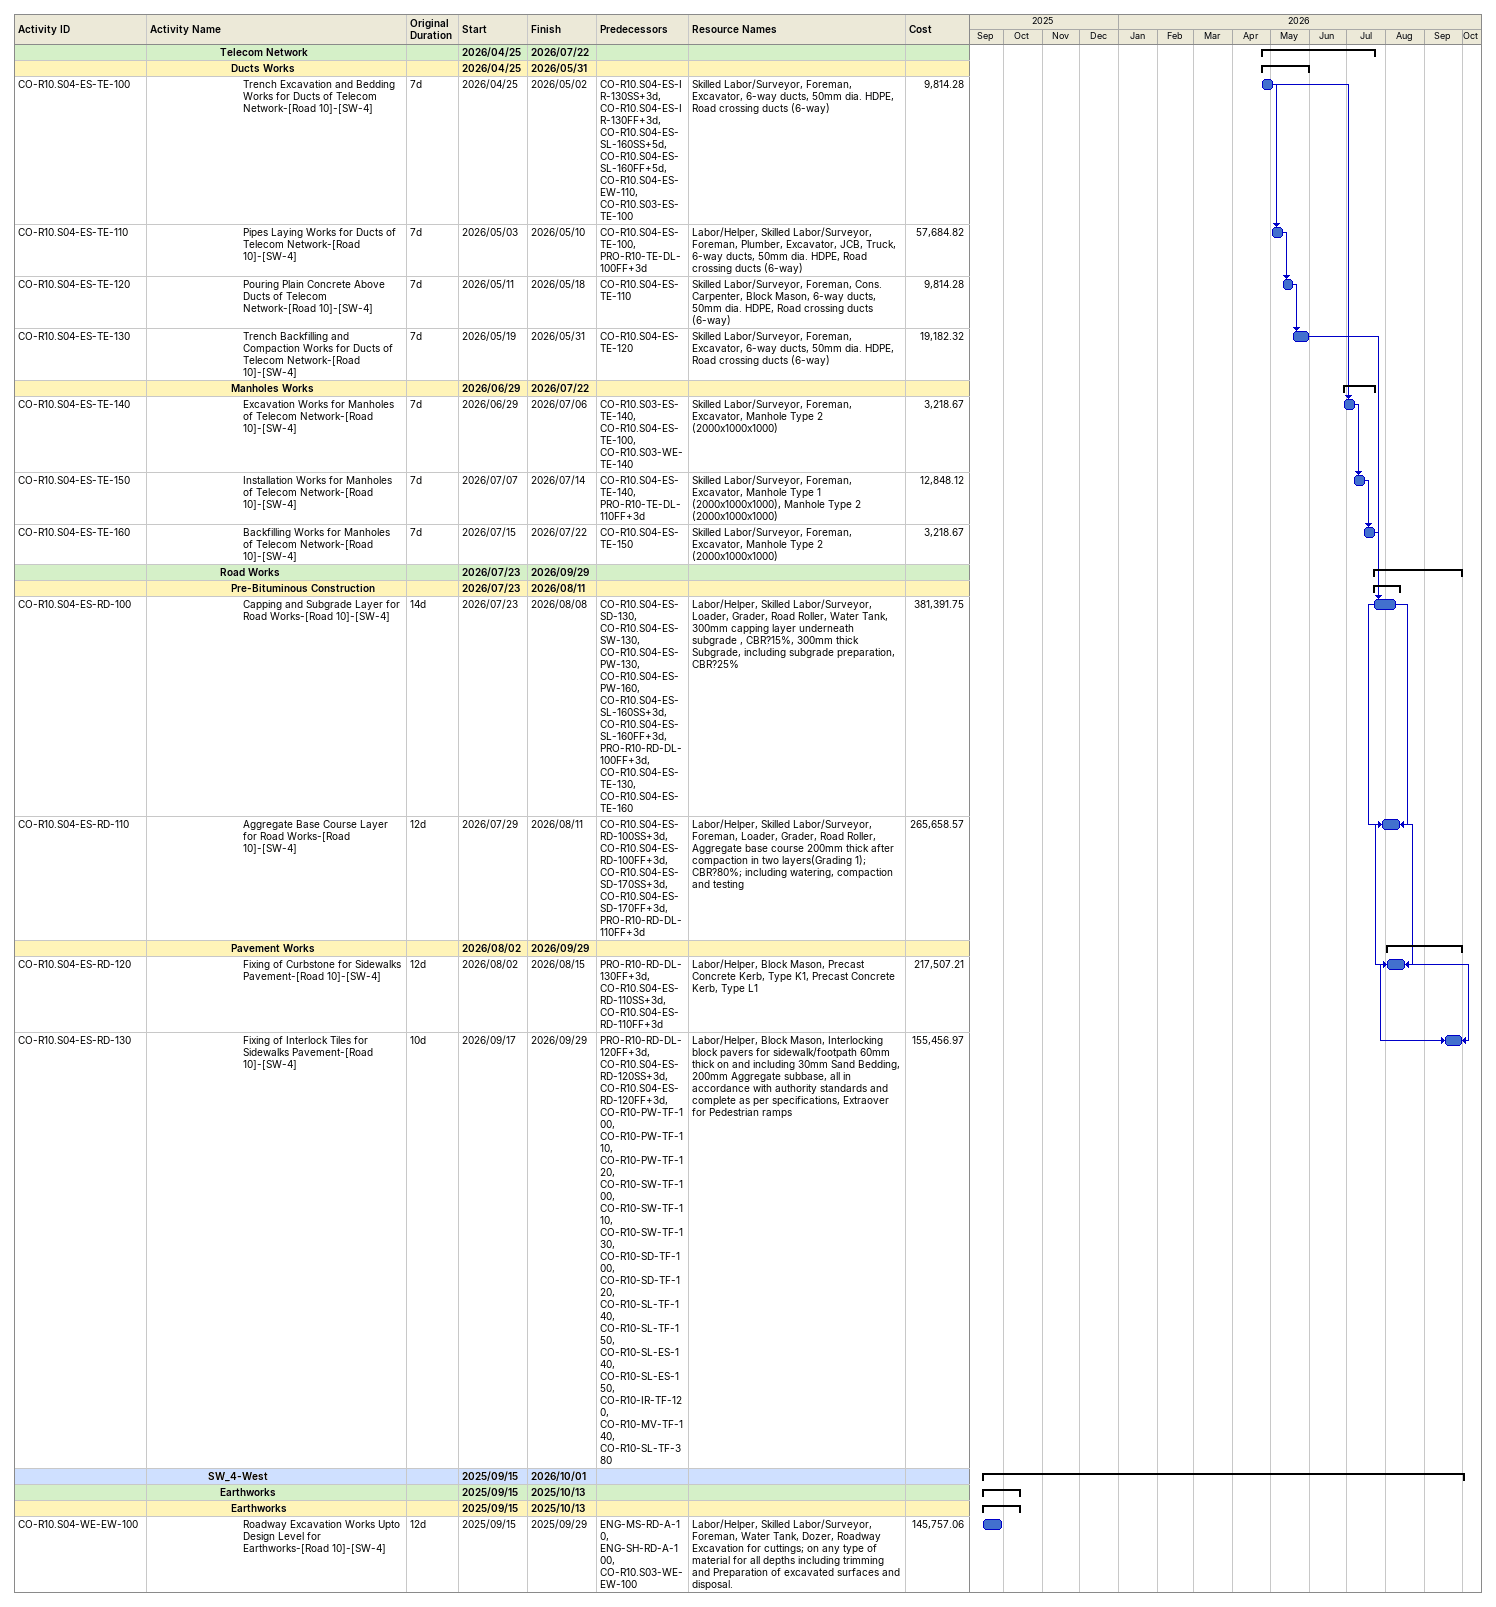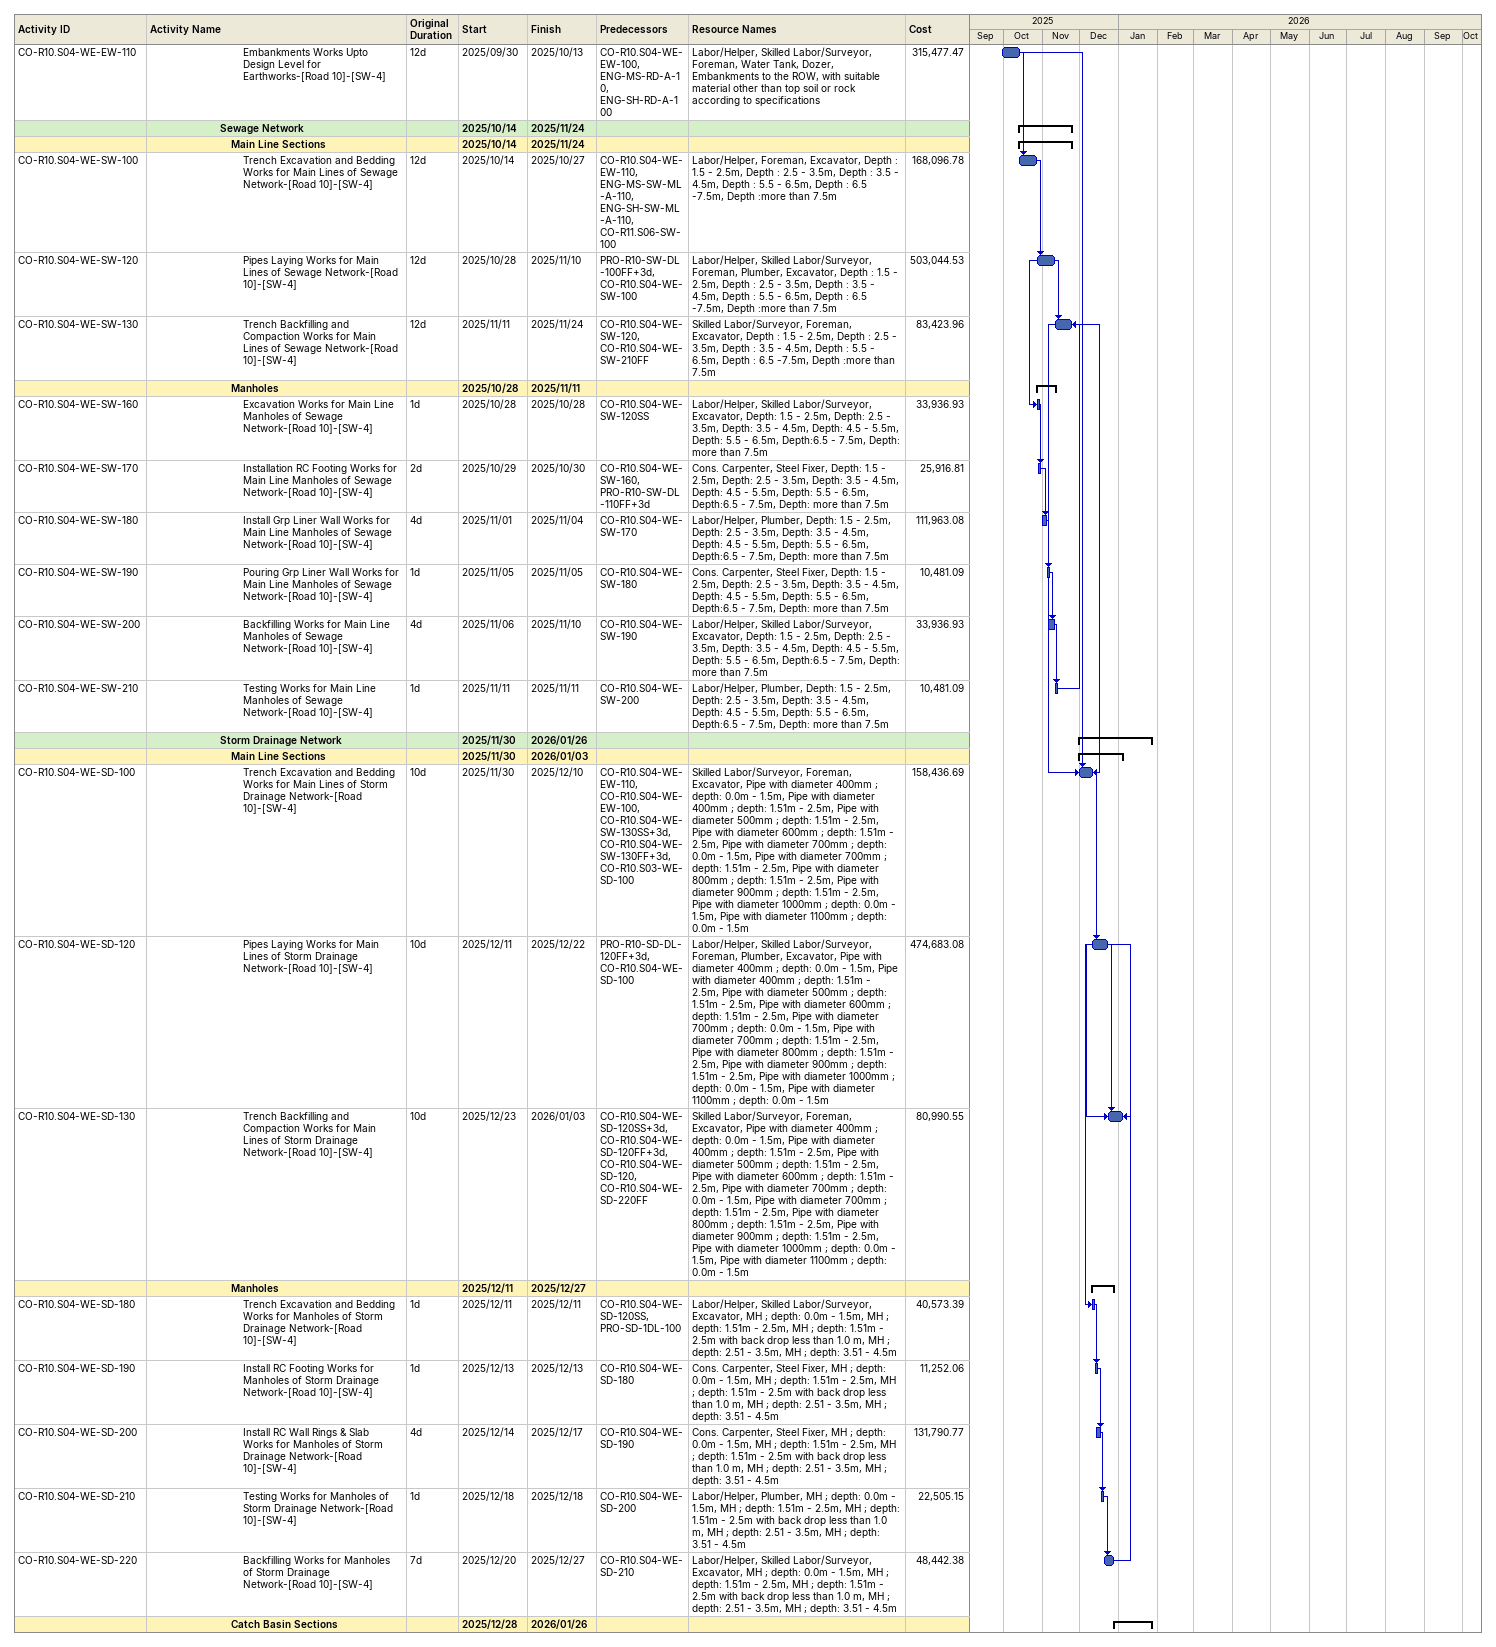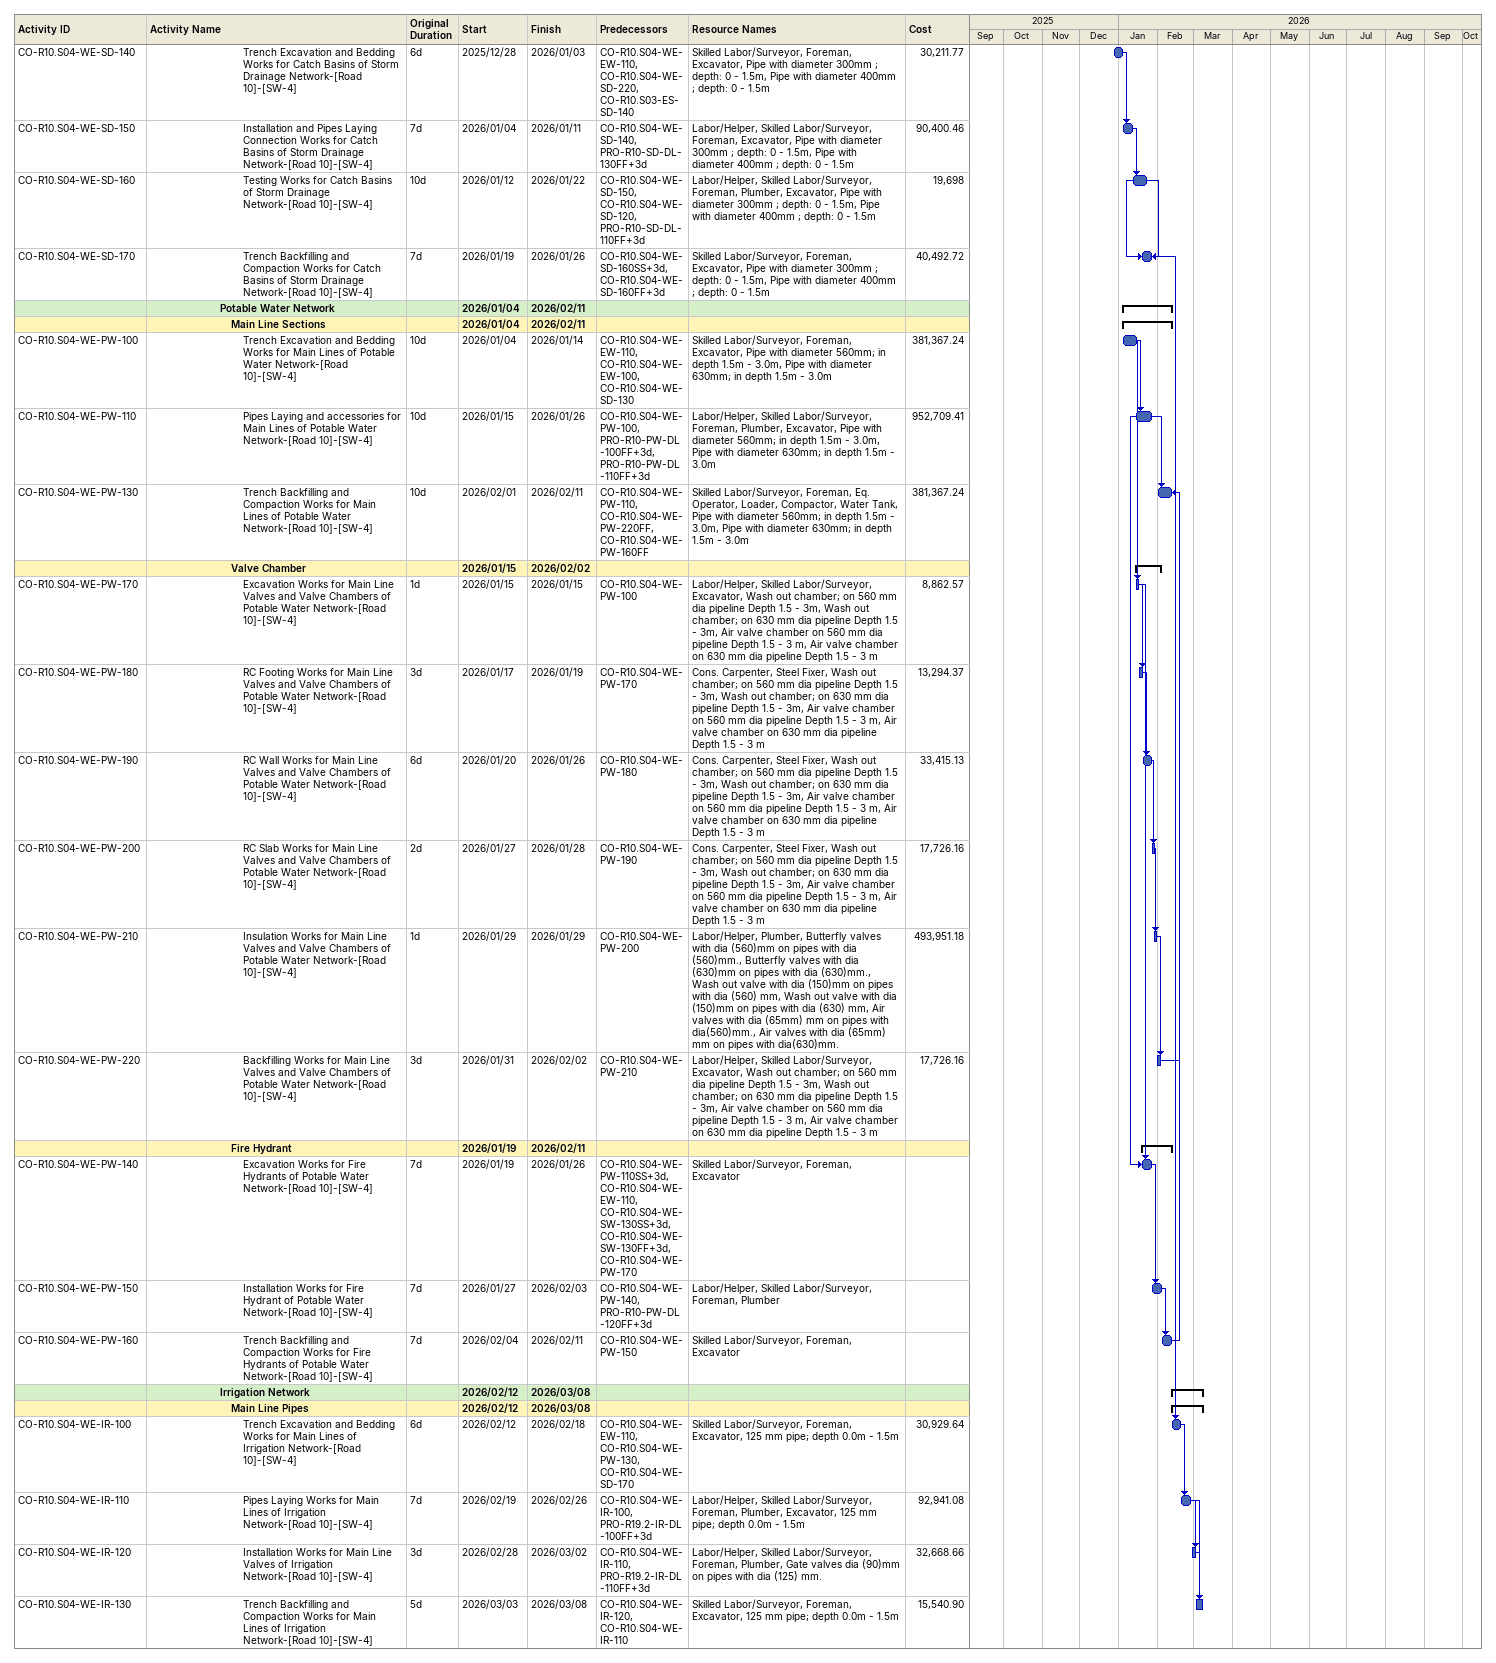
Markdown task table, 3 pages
| ID | Level | Task | Original duration | Start | Finish | Predecessors | Resources | Cost |
|---|---|---|---|---|---|---|---|---|
|  | 7 | **Telecom Network** |  | 2026-04-25 | 2026-07-22 |  |  |  |
|  | 8 | **Ducts Works** |  | 2026-04-25 | 2026-05-31 |  |  |  |
| CO-R10.S04-ES-TE-100 | 9 | Trench Excavation and Bedding Works for Ducts of Telecom Network-[Road 10]-[SW-4] | 7d | 2026-04-25 | 2026-05-02 | CO-R10.S04-ES-IR-130SS+3d, CO-R10.S04-ES-IR-130FF+3d, CO-R10.S04-ES-SL-160SS+5d, CO-R10.S04-ES-SL-160FF+5d, CO-R10.S04-ES-EW-110, CO-R10.S03-ES-TE-100 | Skilled Labor/Surveyor, Foreman, Excavator, 6-way ducts, 50mm dia. HDPE, Road crossing ducts (6-way) | 9814.28 |
| CO-R10.S04-ES-TE-110 | 9 | Pipes Laying Works for Ducts of Telecom Network-[Road 10]-[SW-4] | 7d | 2026-05-03 | 2026-05-10 | CO-R10.S04-ES-TE-100, PRO-R10-TE-DL-100FF+3d | Labor/Helper, Skilled Labor/Surveyor, Foreman, Plumber, Excavator, JCB, Truck, 6-way ducts, 50mm dia. HDPE, Road crossing ducts (6-way) | 57684.82 |
| CO-R10.S04-ES-TE-120 | 9 | Pouring Plain Concrete Above Ducts of Telecom Network-[Road 10]-[SW-4] | 7d | 2026-05-11 | 2026-05-18 | CO-R10.S04-ES-TE-110 | Skilled Labor/Surveyor, Foreman, Cons. Carpenter, Block Mason, 6-way ducts, 50mm dia. HDPE, Road crossing ducts (6-way) | 9814.28 |
| CO-R10.S04-ES-TE-130 | 9 | Trench Backfilling and Compaction Works for Ducts of Telecom Network-[Road 10]-[SW-4] | 7d | 2026-05-19 | 2026-05-31 | CO-R10.S04-ES-TE-120 | Skilled Labor/Surveyor, Foreman, Excavator, 6-way ducts, 50mm dia. HDPE, Road crossing ducts (6-way) | 19182.32 |
|  | 8 | **Manholes Works** |  | 2026-06-29 | 2026-07-22 |  |  |  |
| CO-R10.S04-ES-TE-140 | 9 | Excavation Works for Manholes of Telecom Network-[Road 10]-[SW-4] | 7d | 2026-06-29 | 2026-07-06 | CO-R10.S03-ES-TE-140, CO-R10.S04-ES-TE-100, CO-R10.S03-WE-TE-140 | Skilled Labor/Surveyor, Foreman, Excavator, Manhole Type 2 (2000x1000x1000) | 3218.67 |
| CO-R10.S04-ES-TE-150 | 9 | Installation Works for Manholes of Telecom Network-[Road 10]-[SW-4] | 7d | 2026-07-07 | 2026-07-14 | CO-R10.S04-ES-TE-140, PRO-R10-TE-DL-110FF+3d | Skilled Labor/Surveyor, Foreman, Excavator, Manhole Type 1 (2000x1000x1000), Manhole Type 2 (2000x1000x1000) | 12848.12 |
| CO-R10.S04-ES-TE-160 | 9 | Backfilling Works for Manholes of Telecom Network-[Road 10]-[SW-4] | 7d | 2026-07-15 | 2026-07-22 | CO-R10.S04-ES-TE-150 | Skilled Labor/Surveyor, Foreman, Excavator, Manhole Type 2 (2000x1000x1000) | 3218.67 |
|  | 7 | **Road Works** |  | 2026-07-23 | 2026-09-29 |  |  |  |
|  | 8 | **Pre-Bituminous Construction** |  | 2026-07-23 | 2026-08-11 |  |  |  |
| CO-R10.S04-ES-RD-100 | 9 | Capping and Subgrade Layer for Road Works-[Road 10]-[SW-4] | 14d | 2026-07-23 | 2026-08-08 | CO-R10.S04-ES-SD-130, CO-R10.S04-ES-SW-130, CO-R10.S04-ES-PW-130, CO-R10.S04-ES-PW-160, CO-R10.S04-ES-SL-160SS+3d, CO-R10.S04-ES-SL-160FF+3d, PRO-R10-RD-DL-100FF+3d, CO-R10.S04-ES-TE-130, CO-R10.S04-ES-TE-160 | Labor/Helper, Skilled Labor/Surveyor, Loader, Grader, Road Roller, Water Tank, 300mm capping layer underneath subgrade , CBR?15%, 300mm thick Subgrade, including subgrade preparation, CBR?25% | 381391.75 |
| CO-R10.S04-ES-RD-110 | 9 | Aggregate Base Course Layer for Road Works-[Road 10]-[SW-4] | 12d | 2026-07-29 | 2026-08-11 | CO-R10.S04-ES-RD-100SS+3d, CO-R10.S04-ES-RD-100FF+3d, CO-R10.S04-ES-SD-170SS+3d, CO-R10.S04-ES-SD-170FF+3d, PRO-R10-RD-DL-110FF+3d | Labor/Helper, Skilled Labor/Surveyor, Foreman, Loader, Grader, Road Roller, Aggregate base course 200mm thick after compaction in two layers(Grading 1); CBR?80%; including watering, compaction and testing | 265658.57 |
|  | 8 | **Pavement Works** |  | 2026-08-02 | 2026-09-29 |  |  |  |
| CO-R10.S04-ES-RD-120 | 9 | Fixing of Curbstone for Sidewalks Pavement-[Road 10]-[SW-4] | 12d | 2026-08-02 | 2026-08-15 | PRO-R10-RD-DL-130FF+3d, CO-R10.S04-ES-RD-110SS+3d, CO-R10.S04-ES-RD-110FF+3d | Labor/Helper, Block Mason, Precast Concrete Kerb, Type K1, Precast Concrete Kerb, Type L1 | 217507.21 |
| CO-R10.S04-ES-RD-130 | 9 | Fixing of Interlock Tiles for Sidewalks Pavement-[Road 10]-[SW-4] | 10d | 2026-09-17 | 2026-09-29 | PRO-R10-RD-DL-120FF+3d, CO-R10.S04-ES-RD-120SS+3d, CO-R10.S04-ES-RD-120FF+3d, CO-R10-PW-TF-100, CO-R10-PW-TF-110, CO-R10-PW-TF-120, CO-R10-SW-TF-100, CO-R10-SW-TF-110, CO-R10-SW-TF-130, CO-R10-SD-TF-100, CO-R10-SD-TF-120, CO-R10-SL-TF-140, CO-R10-SL-TF-150, CO-R10-SL-ES-140, CO-R10-SL-ES-150, CO-R10-IR-TF-120, CO-R10-MV-TF-140, CO-R10-SL-TF-380 | Labor/Helper, Block Mason, Interlocking block pavers for sidewalk/footpath 60mm thick on and including 30mm Sand Bedding, 200mm Aggregate subbase, all in accordance with authority standards and complete as per specifications, Extraover for Pedestrian ramps | 155456.97 |
|  | 6 | **SW_4-West** |  | 2025-09-15 | 2026-10-01 |  |  |  |
|  | 7 | **Earthworks** |  | 2025-09-15 | 2025-10-13 |  |  |  |
|  | 8 | **Earthworks** |  | 2025-09-15 | 2025-10-13 |  |  |  |
| CO-R10.S04-WE-EW-100 | 9 | Roadway Excavation Works Upto Design Level for Earthworks-[Road 10]-[SW-4] | 12d | 2025-09-15 | 2025-09-29 | ENG-MS-RD-A-10, ENG-SH-RD-A-100, CO-R10.S03-WE-EW-100 | Labor/Helper, Skilled Labor/Surveyor, Foreman, Water Tank, Dozer, Roadway Excavation for cuttings; on any type of material for all depths including trimming and Preparation of excavated surfaces and disposal. | 145757.06 |
| CO-R10.S04-WE-EW-110 | 9 | Embankments Works Upto Design Level for Earthworks-[Road 10]-[SW-4] | 12d | 2025-09-30 | 2025-10-13 | CO-R10.S04-WE-EW-100, ENG-MS-RD-A-10, ENG-SH-RD-A-100 | Labor/Helper, Skilled Labor/Surveyor, Foreman, Water Tank, Dozer, Embankments to the ROW, with suitable material other than top soil or rock according to specifications | 315477.47 |
|  | 7 | **Sewage Network** |  | 2025-10-14 | 2025-11-24 |  |  |  |
|  | 8 | **Main Line Sections** |  | 2025-10-14 | 2025-11-24 |  |  |  |
| CO-R10.S04-WE-SW-100 | 9 | Trench Excavation and Bedding Works for Main Lines of Sewage Network-[Road 10]-[SW-4] | 12d | 2025-10-14 | 2025-10-27 | CO-R10.S04-WE-EW-110, ENG-MS-SW-ML-A-110, ENG-SH-SW-ML-A-110, CO-R11.S06-SW-100 | Labor/Helper, Foreman, Excavator, Depth : 1.5 - 2.5m, Depth : 2.5 - 3.5m, Depth : 3.5 - 4.5m, Depth : 5.5 - 6.5m, Depth : 6.5 -7.5m, Depth :more than 7.5m | 168096.78 |
| CO-R10.S04-WE-SW-120 | 9 | Pipes Laying Works for Main Lines of Sewage Network-[Road 10]-[SW-4] | 12d | 2025-10-28 | 2025-11-10 | PRO-R10-SW-DL-100FF+3d, CO-R10.S04-WE-SW-100 | Labor/Helper, Skilled Labor/Surveyor, Foreman, Plumber, Excavator, Depth : 1.5 - 2.5m, Depth : 2.5 - 3.5m, Depth : 3.5 - 4.5m, Depth : 5.5 - 6.5m, Depth : 6.5 -7.5m, Depth :more than 7.5m | 503044.53 |
| CO-R10.S04-WE-SW-130 | 9 | Trench Backfilling and Compaction Works for Main Lines of Sewage Network-[Road 10]-[SW-4] | 12d | 2025-11-11 | 2025-11-24 | CO-R10.S04-WE-SW-120, CO-R10.S04-WE-SW-210FF | Skilled Labor/Surveyor, Foreman, Excavator, Depth : 1.5 - 2.5m, Depth : 2.5 - 3.5m, Depth : 3.5 - 4.5m, Depth : 5.5 - 6.5m, Depth : 6.5 -7.5m, Depth :more than 7.5m | 83423.96 |
|  | 8 | **Manholes** |  | 2025-10-28 | 2025-11-11 |  |  |  |
| CO-R10.S04-WE-SW-160 | 9 | Excavation Works for Main Line Manholes of Sewage Network-[Road 10]-[SW-4] | 1d | 2025-10-28 | 2025-10-28 | CO-R10.S04-WE-SW-120SS | Labor/Helper, Skilled Labor/Surveyor, Excavator, Depth: 1.5 - 2.5m, Depth: 2.5 - 3.5m, Depth: 3.5 - 4.5m, Depth: 4.5 - 5.5m, Depth: 5.5 - 6.5m, Depth:6.5 - 7.5m, Depth: more than 7.5m | 33936.93 |
| CO-R10.S04-WE-SW-170 | 9 | Installation RC Footing Works for Main Line Manholes of Sewage Network-[Road 10]-[SW-4] | 2d | 2025-10-29 | 2025-10-30 | CO-R10.S04-WE-SW-160, PRO-R10-SW-DL-110FF+3d | Cons. Carpenter, Steel Fixer, Depth: 1.5 - 2.5m, Depth: 2.5 - 3.5m, Depth: 3.5 - 4.5m, Depth: 4.5 - 5.5m, Depth: 5.5 - 6.5m, Depth:6.5 - 7.5m, Depth: more than 7.5m | 25916.81 |
| CO-R10.S04-WE-SW-180 | 9 | Install Grp Liner Wall Works for Main Line Manholes of Sewage Network-[Road 10]-[SW-4] | 4d | 2025-11-01 | 2025-11-04 | CO-R10.S04-WE-SW-170 | Labor/Helper, Plumber, Depth: 1.5 - 2.5m, Depth: 2.5 - 3.5m, Depth: 3.5 - 4.5m, Depth: 4.5 - 5.5m, Depth: 5.5 - 6.5m, Depth:6.5 - 7.5m, Depth: more than 7.5m | 111963.08 |
| CO-R10.S04-WE-SW-190 | 9 | Pouring Grp Liner Wall Works for Main Line Manholes of Sewage Network-[Road 10]-[SW-4] | 1d | 2025-11-05 | 2025-11-05 | CO-R10.S04-WE-SW-180 | Cons. Carpenter, Steel Fixer, Depth: 1.5 - 2.5m, Depth: 2.5 - 3.5m, Depth: 3.5 - 4.5m, Depth: 4.5 - 5.5m, Depth: 5.5 - 6.5m, Depth:6.5 - 7.5m, Depth: more than 7.5m | 10481.09 |
| CO-R10.S04-WE-SW-200 | 9 | Backfilling Works for Main Line Manholes of Sewage Network-[Road 10]-[SW-4] | 4d | 2025-11-06 | 2025-11-10 | CO-R10.S04-WE-SW-190 | Labor/Helper, Skilled Labor/Surveyor, Excavator, Depth: 1.5 - 2.5m, Depth: 2.5 - 3.5m, Depth: 3.5 - 4.5m, Depth: 4.5 - 5.5m, Depth: 5.5 - 6.5m, Depth:6.5 - 7.5m, Depth: more than 7.5m | 33936.93 |
| CO-R10.S04-WE-SW-210 | 9 | Testing Works for Main Line Manholes of Sewage Network-[Road 10]-[SW-4] | 1d | 2025-11-11 | 2025-11-11 | CO-R10.S04-WE-SW-200 | Labor/Helper, Plumber, Depth: 1.5 - 2.5m, Depth: 2.5 - 3.5m, Depth: 3.5 - 4.5m, Depth: 4.5 - 5.5m, Depth: 5.5 - 6.5m, Depth:6.5 - 7.5m, Depth: more than 7.5m | 10481.09 |
|  | 7 | **Storm Drainage Network** |  | 2025-11-30 | 2026-01-26 |  |  |  |
|  | 8 | **Main Line Sections** |  | 2025-11-30 | 2026-01-03 |  |  |  |
| CO-R10.S04-WE-SD-100 | 9 | Trench Excavation and Bedding Works for Main Lines of Storm Drainage Network-[Road 10]-[SW-4] | 10d | 2025-11-30 | 2025-12-10 | CO-R10.S04-WE-EW-110, CO-R10.S04-WE-EW-100, CO-R10.S04-WE-SW-130SS+3d, CO-R10.S04-WE-SW-130FF+3d, CO-R10.S03-WE-SD-100 | Skilled Labor/Surveyor, Foreman, Excavator, Pipe with diameter 400mm ; depth: 0.0m - 1.5m, Pipe with diameter 400mm ; depth: 1.51m - 2.5m, Pipe with diameter 500mm ; depth: 1.51m - 2.5m, Pipe with diameter 600mm ; depth: 1.51m - 2.5m, Pipe with diameter 700mm ; depth: 0.0m - 1.5m, Pipe with diameter 700mm ; depth: 1.51m - 2.5m, Pipe with diameter 800mm ; depth: 1.51m - 2.5m, Pipe with diameter 900mm ; depth: 1.51m - 2.5m, Pipe with diameter 1000mm ; depth: 0.0m - 1.5m, Pipe with diameter 1100mm ; depth: 0.0m - 1.5m | 158436.69 |
| CO-R10.S04-WE-SD-120 | 9 | Pipes Laying Works for Main Lines of Storm Drainage Network-[Road 10]-[SW-4] | 10d | 2025-12-11 | 2025-12-22 | PRO-R10-SD-DL-120FF+3d, CO-R10.S04-WE-SD-100 | Labor/Helper, Skilled Labor/Surveyor, Foreman, Plumber, Excavator, Pipe with diameter 400mm ; depth: 0.0m - 1.5m, Pipe with diameter 400mm ; depth: 1.51m - 2.5m, Pipe with diameter 500mm ; depth: 1.51m - 2.5m, Pipe with diameter 600mm ; depth: 1.51m - 2.5m, Pipe with diameter 700mm ; depth: 0.0m - 1.5m, Pipe with diameter 700mm ; depth: 1.51m - 2.5m, Pipe with diameter 800mm ; depth: 1.51m - 2.5m, Pipe with diameter 900mm ; depth: 1.51m - 2.5m, Pipe with diameter 1000mm ; depth: 0.0m - 1.5m, Pipe with diameter 1100mm ; depth: 0.0m - 1.5m | 474683.08 |
| CO-R10.S04-WE-SD-130 | 9 | Trench Backfilling and Compaction Works for Main Lines of Storm Drainage Network-[Road 10]-[SW-4] | 10d | 2025-12-23 | 2026-01-03 | CO-R10.S04-WE-SD-120SS+3d, CO-R10.S04-WE-SD-120FF+3d, CO-R10.S04-WE-SD-120, CO-R10.S04-WE-SD-220FF | Skilled Labor/Surveyor, Foreman, Excavator, Pipe with diameter 400mm ; depth: 0.0m - 1.5m, Pipe with diameter 400mm ; depth: 1.51m - 2.5m, Pipe with diameter 500mm ; depth: 1.51m - 2.5m, Pipe with diameter 600mm ; depth: 1.51m - 2.5m, Pipe with diameter 700mm ; depth: 0.0m - 1.5m, Pipe with diameter 700mm ; depth: 1.51m - 2.5m, Pipe with diameter 800mm ; depth: 1.51m - 2.5m, Pipe with diameter 900mm ; depth: 1.51m - 2.5m, Pipe with diameter 1000mm ; depth: 0.0m - 1.5m, Pipe with diameter 1100mm ; depth: 0.0m - 1.5m | 80990.55 |
|  | 8 | **Manholes** |  | 2025-12-11 | 2025-12-27 |  |  |  |
| CO-R10.S04-WE-SD-180 | 9 | Trench Excavation and Bedding Works for Manholes of Storm Drainage Network-[Road 10]-[SW-4] | 1d | 2025-12-11 | 2025-12-11 | CO-R10.S04-WE-SD-120SS, PRO-SD-1DL-100 | Labor/Helper, Skilled Labor/Surveyor, Excavator, MH ; depth: 0.0m - 1.5m, MH ; depth: 1.51m - 2.5m, MH ; depth: 1.51m - 2.5m with back drop less than 1.0 m, MH ; depth: 2.51 - 3.5m, MH ; depth: 3.51 - 4.5m | 40573.39 |
| CO-R10.S04-WE-SD-190 | 9 | Install RC Footing Works for Manholes of Storm Drainage Network-[Road 10]-[SW-4] | 1d | 2025-12-13 | 2025-12-13 | CO-R10.S04-WE-SD-180 | Cons. Carpenter, Steel Fixer, MH ; depth: 0.0m - 1.5m, MH ; depth: 1.51m - 2.5m, MH ; depth: 1.51m - 2.5m with back drop less than 1.0 m, MH ; depth: 2.51 - 3.5m, MH ; depth: 3.51 - 4.5m | 11252.06 |
| CO-R10.S04-WE-SD-200 | 9 | Install RC Wall Rings & Slab Works for Manholes of Storm Drainage Network-[Road 10]-[SW-4] | 4d | 2025-12-14 | 2025-12-17 | CO-R10.S04-WE-SD-190 | Cons. Carpenter, Steel Fixer, MH ; depth: 0.0m - 1.5m, MH ; depth: 1.51m - 2.5m, MH ; depth: 1.51m - 2.5m with back drop less than 1.0 m, MH ; depth: 2.51 - 3.5m, MH ; depth: 3.51 - 4.5m | 131790.77 |
| CO-R10.S04-WE-SD-210 | 9 | Testing Works for Manholes of Storm Drainage Network-[Road 10]-[SW-4] | 1d | 2025-12-18 | 2025-12-18 | CO-R10.S04-WE-SD-200 | Labor/Helper, Plumber, MH ; depth: 0.0m - 1.5m, MH ; depth: 1.51m - 2.5m, MH ; depth: 1.51m - 2.5m with back drop less than 1.0 m, MH ; depth: 2.51 - 3.5m, MH ; depth: 3.51 - 4.5m | 22505.15 |
| CO-R10.S04-WE-SD-220 | 9 | Backfilling Works for Manholes of Storm Drainage Network-[Road 10]-[SW-4] | 7d | 2025-12-20 | 2025-12-27 | CO-R10.S04-WE-SD-210 | Labor/Helper, Skilled Labor/Surveyor, Excavator, MH ; depth: 0.0m - 1.5m, MH ; depth: 1.51m - 2.5m, MH ; depth: 1.51m - 2.5m with back drop less than 1.0 m, MH ; depth: 2.51 - 3.5m, MH ; depth: 3.51 - 4.5m | 48442.38 |
|  | 8 | **Catch Basin Sections** |  | 2025-12-28 | 2026-01-26 |  |  |  |
| CO-R10.S04-WE-SD-140 | 9 | Trench Excavation and Bedding Works for Catch Basins of Storm Drainage Network-[Road 10]-[SW-4] | 6d | 2025-12-28 | 2026-01-03 | CO-R10.S04-WE-EW-110, CO-R10.S04-WE-SD-220, CO-R10.S03-ES-SD-140 | Skilled Labor/Surveyor, Foreman, Excavator, Pipe with diameter 300mm ; depth: 0 - 1.5m, Pipe with diameter 400mm ; depth: 0 - 1.5m | 30211.77 |
| CO-R10.S04-WE-SD-150 | 9 | Installation and Pipes Laying Connection Works for Catch Basins of Storm Drainage Network-[Road 10]-[SW-4] | 7d | 2026-01-04 | 2026-01-11 | CO-R10.S04-WE-SD-140, PRO-R10-SD-DL-130FF+3d | Labor/Helper, Skilled Labor/Surveyor, Foreman, Excavator, Pipe with diameter 300mm ; depth: 0 - 1.5m, Pipe with diameter 400mm ; depth: 0 - 1.5m | 90400.46 |
| CO-R10.S04-WE-SD-160 | 9 | Testing Works for Catch Basins of Storm Drainage Network-[Road 10]-[SW-4] | 10d | 2026-01-12 | 2026-01-22 | CO-R10.S04-WE-SD-150, CO-R10.S04-WE-SD-120, PRO-R10-SD-DL-110FF+3d | Labor/Helper, Skilled Labor/Surveyor, Foreman, Plumber, Excavator, Pipe with diameter 300mm ; depth: 0 - 1.5m, Pipe with diameter 400mm ; depth: 0 - 1.5m | 19698 |
| CO-R10.S04-WE-SD-170 | 9 | Trench Backfilling and Compaction Works for Catch Basins of Storm Drainage Network-[Road 10]-[SW-4] | 7d | 2026-01-19 | 2026-01-26 | CO-R10.S04-WE-SD-160SS+3d, CO-R10.S04-WE-SD-160FF+3d | Skilled Labor/Surveyor, Foreman, Excavator, Pipe with diameter 300mm ; depth: 0 - 1.5m, Pipe with diameter 400mm ; depth: 0 - 1.5m | 40492.72 |
|  | 7 | **Potable Water Network** |  | 2026-01-04 | 2026-02-11 |  |  |  |
|  | 8 | **Main Line Sections** |  | 2026-01-04 | 2026-02-11 |  |  |  |
| CO-R10.S04-WE-PW-100 | 9 | Trench Excavation and Bedding Works for Main Lines of Potable Water Network-[Road 10]-[SW-4] | 10d | 2026-01-04 | 2026-01-14 | CO-R10.S04-WE-EW-110, CO-R10.S04-WE-EW-100, CO-R10.S04-WE-SD-130 | Skilled Labor/Surveyor, Foreman, Excavator, Pipe with diameter 560mm; in depth 1.5m - 3.0m, Pipe with diameter 630mm; in depth 1.5m - 3.0m | 381367.24 |
| CO-R10.S04-WE-PW-110 | 9 | Pipes Laying and accessories for Main Lines of Potable Water Network-[Road 10]-[SW-4] | 10d | 2026-01-15 | 2026-01-26 | CO-R10.S04-WE-PW-100, PRO-R10-PW-DL-100FF+3d, PRO-R10-PW-DL-110FF+3d | Labor/Helper, Skilled Labor/Surveyor, Foreman, Plumber, Excavator, Pipe with diameter 560mm; in depth 1.5m - 3.0m, Pipe with diameter 630mm; in depth 1.5m - 3.0m | 952709.41 |
| CO-R10.S04-WE-PW-130 | 9 | Trench Backfilling and Compaction Works for Main Lines of Potable Water Network-[Road 10]-[SW-4] | 10d | 2026-02-01 | 2026-02-11 | CO-R10.S04-WE-PW-110, CO-R10.S04-WE-PW-220FF, CO-R10.S04-WE-PW-160FF | Skilled Labor/Surveyor, Foreman, Eq. Operator, Loader, Compactor, Water Tank, Pipe with diameter 560mm; in depth 1.5m - 3.0m, Pipe with diameter 630mm; in depth 1.5m - 3.0m | 381367.24 |
|  | 8 | **Valve Chamber** |  | 2026-01-15 | 2026-02-02 |  |  |  |
| CO-R10.S04-WE-PW-170 | 9 | Excavation Works for Main Line Valves and Valve Chambers of Potable Water Network-[Road 10]-[SW-4] | 1d | 2026-01-15 | 2026-01-15 | CO-R10.S04-WE-PW-100 | Labor/Helper, Skilled Labor/Surveyor, Excavator, Wash out chamber; on 560 mm dia pipeline Depth 1.5 - 3m, Wash out chamber; on 630 mm dia pipeline Depth 1.5 - 3m, Air valve chamber on 560 mm dia pipeline Depth 1.5 - 3 m, Air valve chamber on 630 mm dia pipeline Depth 1.5 - 3 m | 8862.57 |
| CO-R10.S04-WE-PW-180 | 9 | RC Footing Works for Main Line Valves and Valve Chambers of Potable Water Network-[Road 10]-[SW-4] | 3d | 2026-01-17 | 2026-01-19 | CO-R10.S04-WE-PW-170 | Cons. Carpenter, Steel Fixer, Wash out chamber; on 560 mm dia pipeline Depth 1.5 - 3m, Wash out chamber; on 630 mm dia pipeline Depth 1.5 - 3m, Air valve chamber on 560 mm dia pipeline Depth 1.5 - 3 m, Air valve chamber on 630 mm dia pipeline Depth 1.5 - 3 m | 13294.37 |
| CO-R10.S04-WE-PW-190 | 9 | RC Wall Works for Main Line Valves and Valve Chambers of Potable Water Network-[Road 10]-[SW-4] | 6d | 2026-01-20 | 2026-01-26 | CO-R10.S04-WE-PW-180 | Cons. Carpenter, Steel Fixer, Wash out chamber; on 560 mm dia pipeline Depth 1.5 - 3m, Wash out chamber; on 630 mm dia pipeline Depth 1.5 - 3m, Air valve chamber on 560 mm dia pipeline Depth 1.5 - 3 m, Air valve chamber on 630 mm dia pipeline Depth 1.5 - 3 m | 33415.13 |
| CO-R10.S04-WE-PW-200 | 9 | RC Slab Works for Main Line Valves and Valve Chambers of Potable Water Network-[Road 10]-[SW-4] | 2d | 2026-01-27 | 2026-01-28 | CO-R10.S04-WE-PW-190 | Cons. Carpenter, Steel Fixer, Wash out chamber; on 560 mm dia pipeline Depth 1.5 - 3m, Wash out chamber; on 630 mm dia pipeline Depth 1.5 - 3m, Air valve chamber on 560 mm dia pipeline Depth 1.5 - 3 m, Air valve chamber on 630 mm dia pipeline Depth 1.5 - 3 m | 17726.16 |
| CO-R10.S04-WE-PW-210 | 9 | Insulation Works for Main Line Valves and Valve Chambers of Potable Water Network-[Road 10]-[SW-4] | 1d | 2026-01-29 | 2026-01-29 | CO-R10.S04-WE-PW-200 | Labor/Helper, Plumber, Butterfly valves with dia (560)mm on pipes with dia (560)mm., Butterfly valves with dia (630)mm on pipes with dia (630)mm., Wash out valve with dia (150)mm on pipes with dia (560) mm, Wash out valve with dia (150)mm on pipes with dia (630) mm, Air valves with dia (65mm) mm on pipes with dia(560)mm., Air valves with dia (65mm) mm on pipes with dia(630)mm. | 493951.18 |
| CO-R10.S04-WE-PW-220 | 9 | Backfilling Works for Main Line Valves and Valve Chambers of Potable Water Network-[Road 10]-[SW-4] | 3d | 2026-01-31 | 2026-02-02 | CO-R10.S04-WE-PW-210 | Labor/Helper, Skilled Labor/Surveyor, Excavator, Wash out chamber; on 560 mm dia pipeline Depth 1.5 - 3m, Wash out chamber; on 630 mm dia pipeline Depth 1.5 - 3m, Air valve chamber on 560 mm dia pipeline Depth 1.5 - 3 m, Air valve chamber on 630 mm dia pipeline Depth 1.5 - 3 m | 17726.16 |
|  | 8 | **Fire Hydrant** |  | 2026-01-19 | 2026-02-11 |  |  |  |
| CO-R10.S04-WE-PW-140 | 9 | Excavation Works for Fire Hydrants of Potable Water Network-[Road 10]-[SW-4] | 7d | 2026-01-19 | 2026-01-26 | CO-R10.S04-WE-PW-110SS+3d, CO-R10.S04-WE-EW-110, CO-R10.S04-WE-SW-130SS+3d, CO-R10.S04-WE-SW-130FF+3d, CO-R10.S04-WE-PW-170 | Skilled Labor/Surveyor, Foreman, Excavator |  |
| CO-R10.S04-WE-PW-150 | 9 | Installation Works for Fire Hydrant of Potable Water Network-[Road 10]-[SW-4] | 7d | 2026-01-27 | 2026-02-03 | CO-R10.S04-WE-PW-140, PRO-R10-PW-DL-120FF+3d | Labor/Helper, Skilled Labor/Surveyor, Foreman, Plumber |  |
| CO-R10.S04-WE-PW-160 | 9 | Trench Backfilling and Compaction Works for Fire Hydrants of Potable Water Network-[Road 10]-[SW-4] | 7d | 2026-02-04 | 2026-02-11 | CO-R10.S04-WE-PW-150 | Skilled Labor/Surveyor, Foreman, Excavator |  |
|  | 7 | **Irrigation Network** |  | 2026-02-12 | 2026-03-08 |  |  |  |
|  | 8 | **Main Line Pipes** |  | 2026-02-12 | 2026-03-08 |  |  |  |
| CO-R10.S04-WE-IR-100 | 9 | Trench Excavation and Bedding Works for Main Lines of Irrigation Network-[Road 10]-[SW-4] | 6d | 2026-02-12 | 2026-02-18 | CO-R10.S04-WE-EW-110, CO-R10.S04-WE-PW-130, CO-R10.S04-WE-SD-170 | Skilled Labor/Surveyor, Foreman, Excavator, 125 mm pipe; depth 0.0m - 1.5m | 30929.64 |
| CO-R10.S04-WE-IR-110 | 9 | Pipes Laying Works for Main Lines of Irrigation Network-[Road 10]-[SW-4] | 7d | 2026-02-19 | 2026-02-26 | CO-R10.S04-WE-IR-100, PRO-R19.2-IR-DL-100FF+3d | Labor/Helper, Skilled Labor/Surveyor, Foreman, Plumber, Excavator, 125 mm pipe; depth 0.0m - 1.5m | 92941.08 |
| CO-R10.S04-WE-IR-120 | 9 | Installation Works for Main Line Valves of Irrigation Network-[Road 10]-[SW-4] | 3d | 2026-02-28 | 2026-03-02 | CO-R10.S04-WE-IR-110, PRO-R19.2-IR-DL-110FF+3d | Labor/Helper, Skilled Labor/Surveyor, Foreman, Plumber, Gate valves dia (90)mm on pipes with dia (125) mm. | 32668.66 |
| CO-R10.S04-WE-IR-130 | 9 | Trench Backfilling and Compaction Works for Main Lines of Irrigation Network-[Road 10]-[SW-4] | 5d | 2026-03-03 | 2026-03-08 | CO-R10.S04-WE-IR-120, CO-R10.S04-WE-IR-110 | Skilled Labor/Surveyor, Foreman, Excavator, 125 mm pipe; depth 0.0m - 1.5m | 15540.90 |
